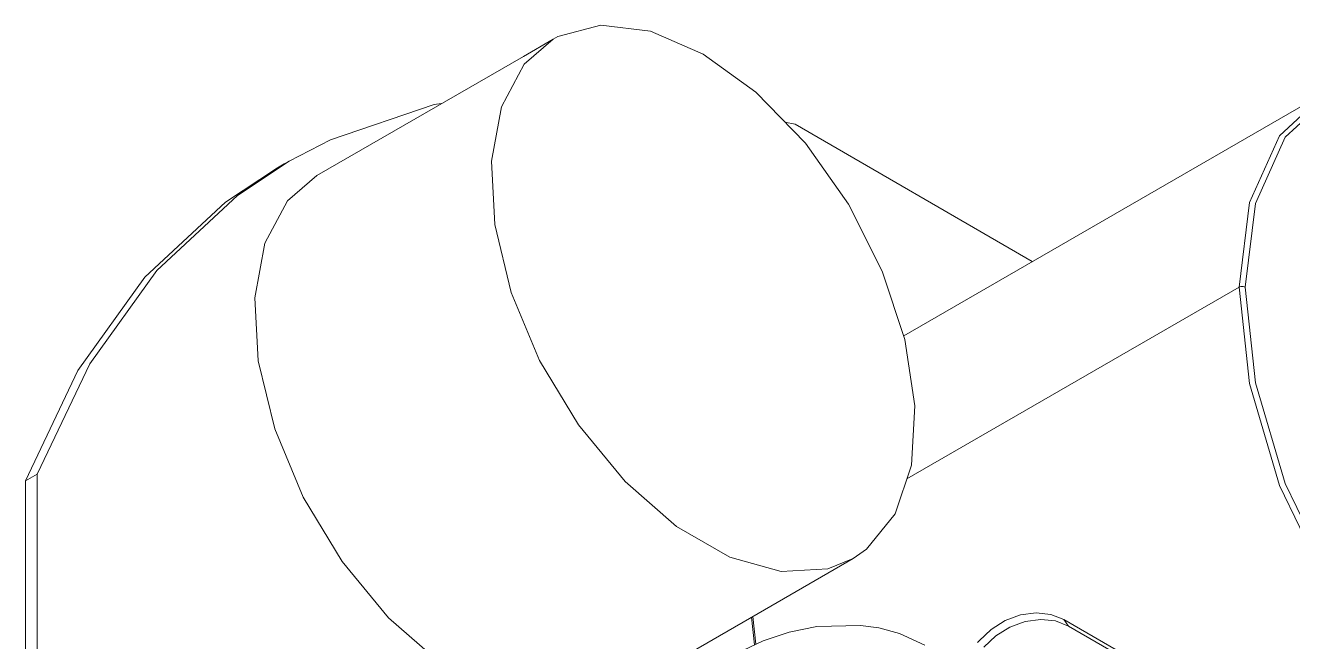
# Model space of a CAD drawing. Header units: millimetres. Extents: x -1 to 4028, y -898 to 1238.
# Drawn here: x 3147.5 to 3206.7, y 1144 to 1172.7 of the extents above; entities that cross this region are included whole.
import ezdxf

# ---------------------------------------------------------------- set-up
doc = ezdxf.new("R2010")
doc.units = ezdxf.units.MM
doc.layers.add('Тонкая (0.2)', color=250, linetype='Continuous', lineweight=20)

msp = doc.modelspace()

# ---------------------------------------------------------------- linework, layer by layer
at = {"layer": 'Тонкая (0.2)', "color": 18, "true_color": 0x000000}
for p, q in [((3174.384, 1172.734), (3172.376, 1172.208)), ((3176.691, 1172.456), (3174.384, 1172.734)), ((3170.763, 1171.285), (3172.152, 1172.087)), ((3172.152, 1172.087), (3170.795, 1170.914)), ((3172.376, 1172.208), (3172.152, 1172.087)), ((3179.153, 1171.394), (3176.691, 1172.456)), ((3181.615, 1169.613), (3179.153, 1171.394)), ((3170.763, 1171.285), (3161.121, 1165.718)), ((3170.795, 1170.914), (3169.738, 1168.931)), ((3183.922, 1167.227), (3181.615, 1169.613)), ((3188.508, 1158.241), (3208.298, 1169.666)), ((3206.05, 1167.582), (3208.298, 1169.666)), ((3208.539, 1169.575), (3206.314, 1167.511)), ((3161.759, 1167.39), (3166.605, 1169.037)), ((3166.605, 1169.037), (3166.945, 1169.08)), ((3169.738, 1168.931), (3169.273, 1166.385)), ((3182.968, 1168.214), (3183.438, 1168.112)), ((3183.438, 1168.112), (3194.509, 1161.705)), ((3159.841, 1166.397), (3161.759, 1167.39)), ((3185.93, 1164.383), (3183.922, 1167.227)), ((3204.638, 1164.459), (3206.05, 1167.582)), ((3206.314, 1167.511), (3204.916, 1164.419)), ((3156.869, 1164.476), (3159.288, 1166.077)), ((3157.422, 1164.795), (3159.841, 1166.397)), ((3159.605, 1166.26), (3159.288, 1166.077)), ((3159.605, 1166.26), (3159.841, 1166.397)), ((3169.273, 1166.385), (3169.429, 1163.435)), ((3161.121, 1165.718), (3159.764, 1164.545)), ((3153.107, 1160.972), (3156.869, 1164.476)), ((3153.66, 1161.291), (3157.422, 1164.795)), ((3159.764, 1164.545), (3158.707, 1162.562)), ((3187.512, 1161.262), (3185.93, 1164.383)), ((3204.156, 1160.511), (3204.638, 1164.459)), ((3204.916, 1164.419), (3204.438, 1160.511)), ((3169.429, 1163.435), (3170.196, 1160.267)), ((3158.707, 1162.562), (3158.242, 1160.016)), ((3150.531, 1156.931), (3153.66, 1161.291)), ((3188.568, 1158.06), (3187.512, 1161.262)), ((3149.978, 1156.612), (3153.107, 1160.972)), ((3170.196, 1160.267), (3171.525, 1157.081)), ((3204.156, 1160.511), (3188.662, 1151.565)), ((3204.156, 1160.511), (3204.197, 1160.529)), ((3204.638, 1156.006), (3204.156, 1160.511)), ((3204.197, 1160.529), (3204.245, 1160.541)), ((3204.245, 1160.541), (3204.297, 1160.544)), ((3204.297, 1160.544), (3204.349, 1160.541)), ((3204.349, 1160.541), (3204.397, 1160.529)), ((3204.397, 1160.529), (3204.438, 1160.511)), ((3204.438, 1160.511), (3204.916, 1156.051)), ((3158.242, 1160.016), (3158.398, 1157.067)), ((3189.033, 1154.977), (3188.568, 1158.06)), ((3147.529, 1151.462), (3149.978, 1156.612)), ((3148.082, 1151.782), (3150.531, 1156.931)), ((3158.398, 1157.067), (3159.165, 1153.899)), ((3171.525, 1157.081), (3173.334, 1154.075)), ((3206.05, 1151.252), (3204.638, 1156.006)), ((3204.916, 1156.051), (3206.314, 1151.344)), ((3188.877, 1152.207), (3189.033, 1154.977)), ((3159.165, 1153.899), (3160.495, 1150.712)), ((3173.334, 1154.075), (3175.509, 1151.439)), ((3188.11, 1149.924), (3188.877, 1152.207)), ((3148.082, 1151.782), (3147.529, 1151.462)), ((3147.529, 1073.895), (3147.529, 1151.462)), ((3148.082, 1074.214), (3148.082, 1151.782)), ((3175.509, 1151.439), (3177.912, 1149.339)), ((3208.298, 1146.572), (3206.05, 1151.252)), ((3206.314, 1151.344), (3208.539, 1146.712)), ((3160.495, 1150.712), (3162.303, 1147.706)), ((3186.781, 1148.273), (3188.11, 1149.924)), ((3177.912, 1149.339), (3180.394, 1147.906)), ((3186.152, 1147.838), (3186.781, 1148.273)), ((3162.303, 1147.706), (3164.478, 1145.07)), ((3180.394, 1147.906), (3182.797, 1147.231)), ((3182.009, 1145.446), (3186.152, 1147.838)), ((3184.972, 1147.356), (3186.152, 1147.838)), ((3182.797, 1147.231), (3184.972, 1147.356)), ((3182.009, 1145.446), (3175.121, 1141.469)), ((3193.96, 1145.208), (3194.685, 1145.306)), ((3194.685, 1145.306), (3195.372, 1145.233)), ((3164.478, 1145.07), (3166.882, 1142.97)), ((3181.549, 1143.81), (3181.411, 1145.101)), ((3181.475, 1145.138), (3181.614, 1143.841)), ((3186.49, 1144.722), (3184.455, 1144.663)), ((3187.342, 1144.599), (3186.49, 1144.722)), ((3192.587, 1144.535), (3193.246, 1144.945)), ((3193.246, 1144.945), (3193.96, 1145.208)), ((3194.176, 1144.901), (3193.461, 1144.639)), ((3194.9, 1145), (3194.176, 1144.901)), ((3195.588, 1144.927), (3194.9, 1145)), ((3195.372, 1145.233), (3195.977, 1144.994)), ((3196.193, 1144.688), (3195.588, 1144.927)), ((3195.977, 1144.994), (3205.137, 1139.706)), ((3195.977, 1144.994), (3196.193, 1144.688)), ((3183.172, 1144.4), (3181.946, 1144)), ((3184.455, 1144.663), (3183.172, 1144.4)), ((3187.342, 1144.599), (3188.311, 1144.333)), ((3188.311, 1144.333), (3189.496, 1143.79)), ((3192.028, 1144.003), (3192.587, 1144.535)), ((3192.803, 1144.228), (3192.243, 1143.697)), ((3193.461, 1144.639), (3192.803, 1144.228)), ((3205.353, 1139.399), (3196.193, 1144.688)), ((3181.946, 1144), (3179.796, 1142.968)), ((3192.028, 1144.003), (3191.954, 1143.918))]:
    msp.add_line(p, q, dxfattribs=at)

doc.saveas('drawing.dxf')
